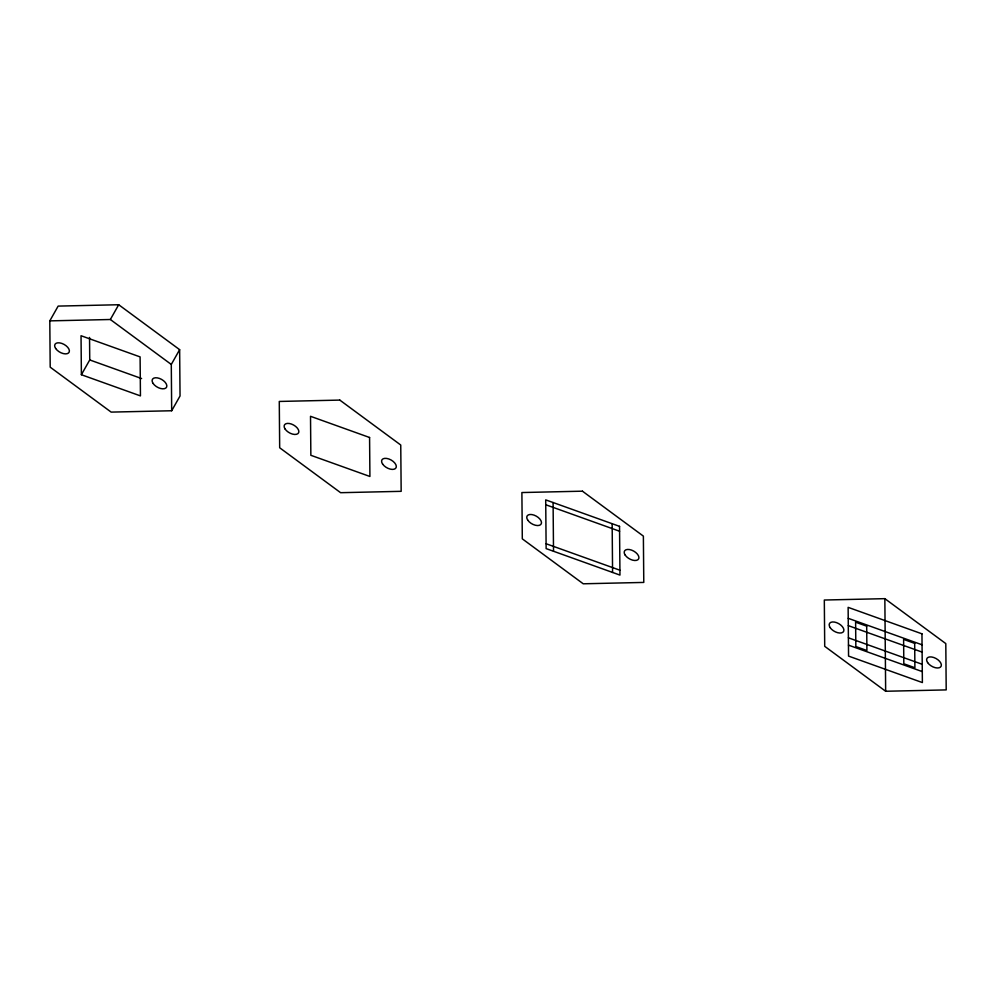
<?xml version="1.0" encoding="UTF-8"?>
<svg xmlns="http://www.w3.org/2000/svg" width="996" height="996" viewBox="0 0 996 996"><rect width="100%" height="100%" fill="white"/><g stroke="black" fill="none" stroke-linecap="round" stroke-linejoin="round"><path stroke-width="1.49" d="M49.8 320.874L58.154 306.096L118.698 304.739L179.641 349.671L180.039 395.972L171.686 410.75L111.154 412.107L50.198 367.175L49.8 320.874L110.344 319.504L171.287 364.449L171.686 410.75M110.344 319.504L118.698 304.739M81.386 374.72L81.037 335.727L140.1 356.904L140.448 395.898L81.386 374.72L89.74 359.942L89.54 337.445M171.287 364.449L179.641 349.671M884.846 598.658L824.315 600.028L824.713 646.329L885.656 691.261L946.2 689.904L945.802 643.59L884.846 598.658L885.656 691.261M545.746 504.748L619.587 531.229M848.231 618.317L922.059 644.798M848.293 625.637L922.122 652.106M89.74 359.942L141.606 378.542M848.393 637.813L922.221 664.295M848.455 645.122L922.284 671.603M546.094 543.741L619.923 570.222M612.154 523.709L612.577 572.451M553.091 502.519L553.515 551.261M339.81 400.093L279.278 401.45L279.677 447.764L340.62 492.696L401.164 491.327L400.753 445.025L339.81 400.093M582.436 491.177L521.892 492.547L522.302 538.848L583.245 583.793L643.777 582.423L643.379 536.122L582.436 491.177M921.96 633.83L848.131 607.348L848.555 656.09L922.383 682.571L921.96 633.83M619.537 526.349L545.708 499.88L546.132 548.609L619.96 575.09L619.537 526.349M369.578 437.493L310.515 416.303L310.852 455.297L369.914 476.474L369.578 437.493M866.694 626.16L855.614 622.189L855.838 646.553L866.906 650.525L866.694 626.16M914.677 643.366L903.609 639.395L903.82 663.772L914.901 667.743L914.677 643.366M625.189 555.108A8.105 4.432 29.5 0 0 637.975 559.69A8.105 4.432 29.5 0 0 631.526 550.091A8.105 4.432 29.5 0 0 625.189 555.108M527.743 520.149A8.105 4.432 29.5 0 0 540.529 524.743A8.105 4.432 29.5 0 0 534.068 515.131A8.105 4.432 29.5 0 0 527.743 520.149M927.612 662.589A8.105 4.432 29.5 0 0 940.398 667.171A8.105 4.432 29.5 0 0 933.937 657.559A8.105 4.432 29.5 0 0 927.612 662.589M830.154 627.629A8.105 4.432 29.5 0 0 842.94 632.223A8.105 4.432 29.5 0 0 836.491 622.612A8.105 4.432 29.5 0 0 830.154 627.629M153.098 383.435A8.105 4.432 29.5 0 0 165.884 388.017A8.105 4.432 29.5 0 0 159.422 378.418A8.105 4.432 29.5 0 0 153.098 383.435M55.639 348.476A8.105 4.432 29.5 0 0 68.425 353.07A8.105 4.432 29.5 0 0 61.976 343.458A8.105 4.432 29.5 0 0 55.639 348.476M382.576 464.012A8.105 4.432 29.5 0 0 395.362 468.593A8.105 4.432 29.5 0 0 388.901 458.994A8.105 4.432 29.5 0 0 382.576 464.012M285.117 429.064A8.105 4.432 29.5 0 0 297.904 433.646A8.105 4.432 29.5 0 0 291.442 424.047A8.105 4.432 29.5 0 0 285.117 429.064"/></g></svg>
